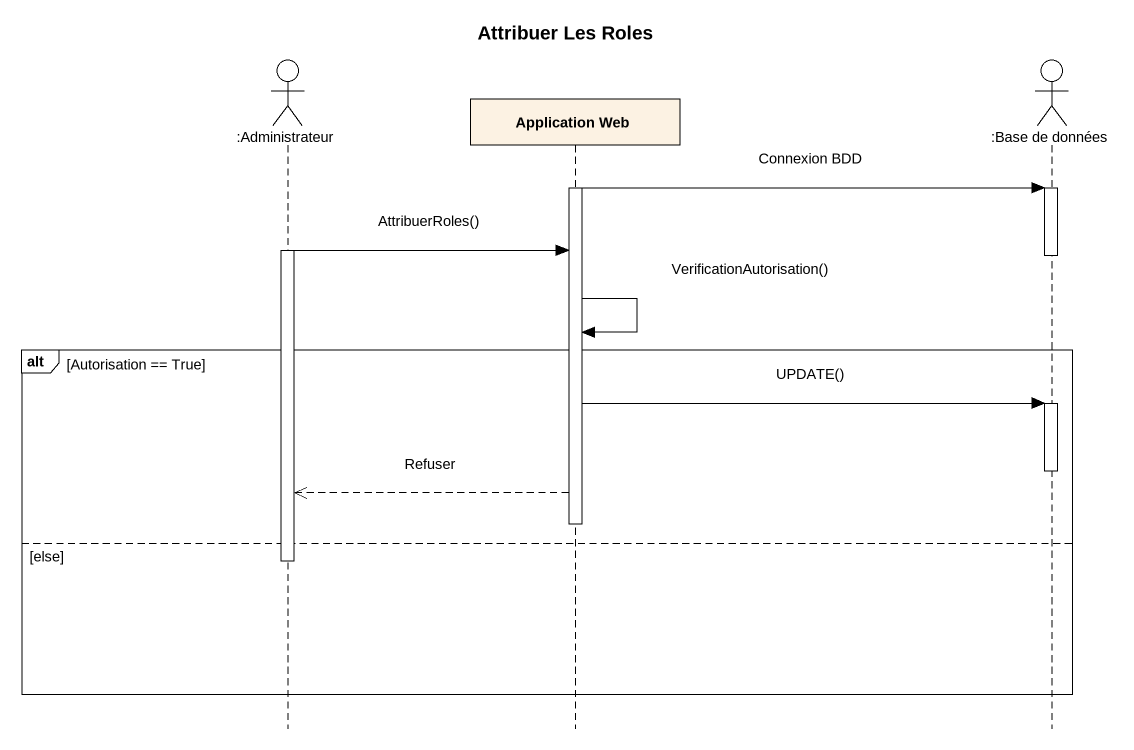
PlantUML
@startuml
title Attribuer Les Roles
hide footbox
actor ":Administrateur" as Administrateur
participant "Application Web" as Application_Web
actor ":Base de données" as Base_de_données

activate Application_Web
Application_Web -> Base_de_données : Connexion BDD
activate Base_de_données
activate Administrateur
Administrateur -> Application_Web : AttribuerRoles()
deactivate Base_de_données
Application_Web -> Application_Web : VerificationAutorisation()
alt Autorisation == True
  Application_Web -> Base_de_données : UPDATE()
  activate Base_de_données
  deactivate Base_de_données
  Application_Web -->> Administrateur : Refuser
  deactivate Application_Web
else else
  deactivate Administrateur
end
@enduml
